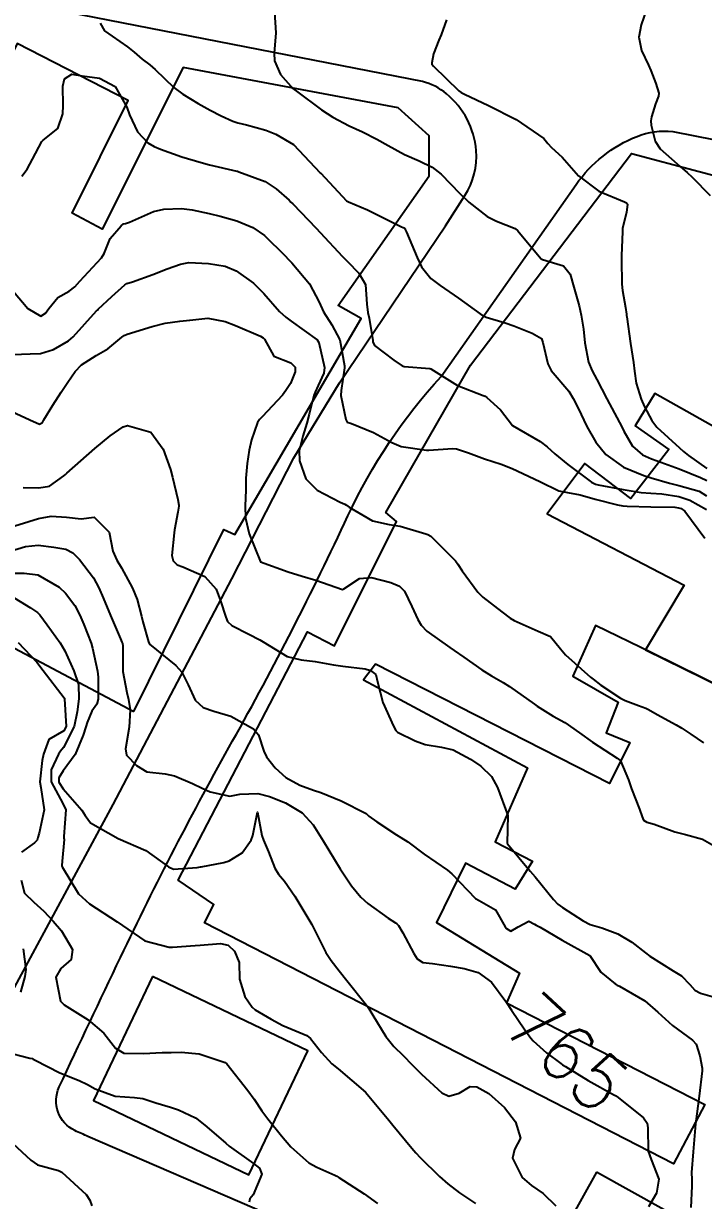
# Model space of a CAD drawing. Header units: metres. Extents: x 307586 to 320046, y 7427249 to 7434250.
# Drawn here: x 317066.9 to 317115.8, y 7432099.5 to 7432184 of the extents above; entities that cross this region are included whole.
import ezdxf
from ezdxf.enums import TextEntityAlignment as Align

# ---------------------------------------------------------------- set-up
doc = ezdxf.new("R2010")
doc.units = ezdxf.units.M
doc.header["$MEASUREMENT"] = 0
for name, color, linetype in [('Cotas', 45, 'Continuous'), ('Curvas de Nivel 1m', 11, 'Continuous'), ('Curvas de Nivel 5m', 15, 'Continuous'), ('Edificações', 30, 'Continuous'), ('Vias Primárias', 230, 'Continuous')]:
    doc.layers.add(name, color=color, linetype=linetype)
doc.styles.add('Style-STANDARD', font='STANDARD.shx')

msp = doc.modelspace()

# ---------------------------------------------------------------- linework, layer by layer
at = {"layer": 'Curvas de Nivel 1m', "flags": 128}
for points, elevation in [([(317084.936, 7432184.841), (317085.039, 7432183.36), (317084.919, 7432181.902), (317084.938, 7432181.362), (317085.377, 7432180.369), (317086.282, 7432179.341), (317086.352, 7432179.287), (317086.514, 7432179.174), (317088.331, 7432177.84), (317089.125, 7432177.312), (317090.317, 7432176.676), (317091.27, 7432176.243), (317092.307, 7432175.728), (317093.117, 7432175.262), (317094.294, 7432174.637), (317095.351, 7432174.17), (317096.28, 7432173.705), (317096.924, 7432173.213), (317098.259, 7432171.826), (317098.91, 7432171.193), (317100.243, 7432170.165), (317100.903, 7432169.833), (317102.234, 7432169.3), (317102.439, 7432169.148), (317103.489, 7432167.862), (317104.109, 7432167.131), (317104.202, 7432167.085), (317105.716, 7432166.625), (317106.192, 7432166.04), (317106.473, 7432165.097), (317106.835, 7432163.759), (317106.998, 7432163.092), (317107.168, 7432162.069), (317107.244, 7432161.089), (317107.504, 7432159.701), (317107.772, 7432159.083), (317108.104, 7432158.458), (317108.842, 7432157.072), (317109.747, 7432155.382), (317109.913, 7432155.062), (317110.06, 7432154.757), (317110.676, 7432153.678), (317111.403, 7432153.04), (317112.039, 7432152.754), (317112.455, 7432152.607), (317114.028, 7432152.041), (317115.575, 7432151.431), (317116.016, 7432151.197)], 757), ([(317072.401, 7432184.052), (317072.73, 7432183.507), (317074.382, 7432182.366), (317074.862, 7432181.967), (317075.44, 7432181.474), (317075.976, 7432181.073), (317076.366, 7432180.729), (317077.713, 7432179.446), (317078.346, 7432178.969), (317079.463, 7432178.301), (317080.329, 7432177.818), (317081.103, 7432177.408), (317081.945, 7432177.022), (317082.318, 7432176.903), (317082.941, 7432176.759), (317084.313, 7432176.385), (317085.028, 7432176.077), (317086.303, 7432175.34), (317088.233, 7432173.32), (317088.272, 7432173.278), (317090.13, 7432171.301), (317090.252, 7432171.215), (317091.625, 7432170.658), (317092.244, 7432170.342), (317094.028, 7432169.459), (317094.234, 7432169.364), (317094.304, 7432169.319), (317094.347, 7432169.248), (317094.423, 7432169.054), (317095.209, 7432167.235), (317095.514, 7432166.549), (317096.188, 7432165.717), (317096.847, 7432165.213), (317098.169, 7432164.294), (317099.725, 7432163.184), (317100.151, 7432162.942), (317101.516, 7432162.529), (317102.145, 7432162.328), (317103.476, 7432161.8), (317104.137, 7432161.407), (317104.239, 7432161.128), (317104.586, 7432159.592), (317104.841, 7432159.119), (317106.091, 7432157.616), (317106.422, 7432157.097), (317106.768, 7432156.402), (317107.406, 7432155.087), (317108.052, 7432153.966), (317108.771, 7432153.073), (317110.03, 7432152.168), (317111.491, 7432151.568), (317112.018, 7432151.4), (317113.333, 7432151.017), (317114.011, 7432150.857), (317115.463, 7432150.444), (317116.004, 7432150.114)], 758), ([(317097.31, 7432184.31), (317096.915, 7432183.215), (317096.763, 7432182.843), (317096.379, 7432181.854), (317096.26, 7432181.222), (317096.264, 7432181.114), (317096.37, 7432180.971), (317098.184, 7432179.202), (317098.351, 7432179.084), (317098.59, 7432178.956), (317100.337, 7432178.139), (317102.323, 7432177.15), (317104.309, 7432175.785), (317104.603, 7432175.422), (317104.86, 7432175.122), (317105.612, 7432174.426), (317106.289, 7432173.662), (317106.804, 7432173.095), (317108.267, 7432171.997), (317110.098, 7432171.219), (317110.254, 7432171.151), (317110.32, 7432171.059), (317110.247, 7432170.465), (317109.961, 7432169.337), (317109.952, 7432169.063), (317109.896, 7432167.375), (317109.893, 7432167.063), (317109.911, 7432165.338), (317109.931, 7432165.063), (317109.964, 7432164.846), (317110.169, 7432163.623), (317110.257, 7432163.152), (317110.258, 7432163.059), (317110.263, 7432162.957), (317110.533, 7432161.054), (317110.743, 7432159.675), (317110.814, 7432159.049), (317110.946, 7432158.202), (317111.301, 7432157.042), (317111.548, 7432156.509), (317112.068, 7432155.527), (317112.437, 7432155.026), (317114.048, 7432153.547), (317114.336, 7432153.296), (317114.697, 7432153), (317116.029, 7432152.075)], 756), ([(317066.77, 7432173.073), (317067.153, 7432173.571), (317067.557, 7432174.294), (317068.227, 7432175.561), (317068.256, 7432175.608), (317068.304, 7432175.648), (317069.358, 7432176.504), (317069.729, 7432177.546), (317069.739, 7432178.139), (317069.719, 7432179.546), (317069.844, 7432180.059), (317070.361, 7432180.392), (317071.117, 7432180.285), (317072.359, 7432180.114), (317073.484, 7432179.499), (317074.331, 7432178.019), (317074.509, 7432177.487), (317075.083, 7432176.251), (317075.846, 7432175.467), (317076.299, 7432175.202), (317076.735, 7432175.017), (317078.288, 7432174.454), (317079.668, 7432174.04), (317080.28, 7432173.89), (317082.232, 7432173.432), (317082.273, 7432173.426), (317082.385, 7432173.389), (317084.266, 7432172.682), (317085.069, 7432172.166), (317085.986, 7432171.344), (317086.123, 7432171.213), (317086.25, 7432171.086), (317087.942, 7432169.323), (317088.228, 7432169.019), (317089.839, 7432167.304), (317090.199, 7432166.927), (317091.006, 7432166.102), (317091.476, 7432165.281), (317091.574, 7432163.867), (317091.642, 7432163.278), (317091.744, 7432162.871), (317092.003, 7432161.272), (317092.018, 7432161.158), (317092.129, 7432160.899), (317093.531, 7432159.844), (317094.115, 7432159.454), (317094.27, 7432159.404), (317096.113, 7432159.248), (317096.183, 7432159.219), (317098.095, 7432158.034), (317099.943, 7432157.324), (317100.084, 7432157.266), (317100.209, 7432157.178), (317101.186, 7432156.275), (317102.063, 7432155.15), (317104.052, 7432154.011), (317104.555, 7432153.63), (317105.085, 7432153.114), (317106.032, 7432152.352), (317107.739, 7432151.083), (317108.011, 7432150.936), (317108.204, 7432150.885), (317110.008, 7432150.569), (317111.314, 7432150.348), (317112.006, 7432150.299), (317112.781, 7432150.246), (317114.003, 7432150.047), (317114.791, 7432149.789), (317115.994, 7432149.117)], 759), ([(317066.12, 7432160.251), (317067.388, 7432160.3), (317068.121, 7432160.337), (317069.056, 7432160.619), (317070.13, 7432161.251), (317070.473, 7432161.535), (317072.152, 7432163.392), (317072.208, 7432163.454), (317072.272, 7432163.509), (317073.253, 7432164.413), (317074.18, 7432165.269), (317074.319, 7432165.35), (317074.736, 7432165.482), (317076.188, 7432166.008), (317077.23, 7432166.413), (317078.196, 7432166.759), (317078.773, 7432166.858), (317080.197, 7432166.807), (317081.387, 7432166.594), (317082.192, 7432166.265), (317083.426, 7432165.378), (317084.172, 7432164.634), (317085.307, 7432163.353), (317085.752, 7432162.949), (317086.146, 7432162.661), (317088.019, 7432161.321), (317088.131, 7432161.122), (317088.526, 7432159.316), (317088.495, 7432158.928), (317088.093, 7432158.025), (317087.858, 7432157.551), (317087.78, 7432157.323), (317087.426, 7432155.969), (317087.258, 7432155.328), (317086.984, 7432154.395), (317086.726, 7432153.333), (317086.738, 7432152.621), (317087.185, 7432151.328), (317088.005, 7432150.517), (317089.653, 7432149.646), (317089.995, 7432149.503), (317090.13, 7432149.433), (317090.31, 7432149.295), (317091.978, 7432148.303), (317093.187, 7432148.045), (317093.973, 7432147.926), (317095.812, 7432147.375), (317095.965, 7432147.326), (317096.187, 7432147.218), (317097.945, 7432145.431), (317098.111, 7432145.198), (317098.425, 7432144.708), (317099.55, 7432143.184), (317099.917, 7432142.817), (317101.294, 7432141.767), (317101.896, 7432141.326), (317102.165, 7432141.147), (317103.886, 7432140.392), (317104.774, 7432140.009), (317105.507, 7432139.105), (317105.867, 7432138.678), (317107.666, 7432137.082), (317107.841, 7432136.938), (317108.412, 7432136.5), (317109.828, 7432135.563), (317110.163, 7432135.392), (317111.111, 7432135.041), (317111.635, 7432134.846), (317111.82, 7432134.76), (317112.441, 7432134.399), (317113.809, 7432133.657), (317114.228, 7432133.424), (317114.88, 7432132.994), (317115.794, 7432132.364)], 761), ([(317066.069, 7432156.154), (317067.354, 7432155.567), (317068.058, 7432155.251), (317068.252, 7432155.366), (317068.369, 7432155.557), (317069.007, 7432156.618), (317069.607, 7432157.545), (317069.797, 7432157.833), (317070.094, 7432158.271), (317070.605, 7432159.032), (317071.075, 7432159.526), (317072.12, 7432160.184), (317072.958, 7432160.668), (317073.977, 7432161.492), (317074.058, 7432161.567), (317074.134, 7432161.621), (317074.361, 7432161.713), (317076.141, 7432162.265), (317077.093, 7432162.501), (317078.145, 7432162.647), (317078.844, 7432162.735), (317080.147, 7432162.86), (317081.384, 7432162.64), (317082.143, 7432162.353), (317083.933, 7432161.574), (317084.134, 7432161.453), (317084.181, 7432161.417), (317084.22, 7432161.369), (317084.897, 7432160.135), (317086.116, 7432159.662), (317086.432, 7432159.337), (317086.425, 7432159.02), (317086.095, 7432158.17), (317085.755, 7432157.678), (317085.528, 7432157.348), (317084.067, 7432155.777), (317083.855, 7432155.582), (317083.726, 7432155.373), (317083.292, 7432154.13), (317083.12, 7432153.379), (317082.967, 7432152.437), (317082.888, 7432151.381), (317082.877, 7432150.509), (317082.827, 7432149.382), (317082.856, 7432148.505), (317083.123, 7432147.378), (317083.943, 7432145.37), (317085.932, 7432144.637), (317086.928, 7432144.33), (317087.924, 7432144.035), (317089.833, 7432143.382), (317089.915, 7432143.412), (317091.042, 7432144.167), (317091.927, 7432144.229), (317093.307, 7432143.871), (317093.918, 7432143.619), (317094.291, 7432143.244), (317094.822, 7432142.156), (317095.24, 7432141.23), (317095.479, 7432140.816), (317095.885, 7432140.38), (317097.551, 7432139.203), (317097.87, 7432138.986), (317098.542, 7432138.514), (317099.849, 7432137.605), (317100.546, 7432137.169), (317101.38, 7432136.698), (317101.836, 7432136.416), (317103.636, 7432135.132), (317103.822, 7432135.002), (317104.986, 7432134.284), (317105.81, 7432133.813), (317106.873, 7432133.089), (317107.793, 7432132.401), (317109.588, 7432131.25), (317109.774, 7432131.122), (317109.825, 7432131.059), (317110.401, 7432129.692), (317110.612, 7432129.047), (317111.174, 7432127.595), (317111.365, 7432127.035), (317111.481, 7432126.794), (317111.719, 7432126.663), (317112.234, 7432126.508), (317113.713, 7432125.972), (317114.482, 7432125.77), (317115.708, 7432125.443), (317116.548, 7432124.972)], 762), ([(317066.867, 7432150.709), (317068.004, 7432150.677), (317068.767, 7432150.791), (317069.798, 7432151.542), (317069.908, 7432151.647), (317070.015, 7432151.744), (317072.033, 7432153.51), (317073.123, 7432154.423), (317074.056, 7432155.062), (317074.375, 7432155.169), (317076.051, 7432154.683), (317076.948, 7432153.451), (317077.463, 7432152.001), (317077.61, 7432151.444), (317077.997, 7432149.848), (317078.074, 7432149.439), (317078.075, 7432149.356), (317077.985, 7432148.933), (317077.753, 7432147.656), (317077.727, 7432147.442), (317077.57, 7432145.82), (317077.647, 7432145.443), (317077.939, 7432145.156), (317078.36, 7432145.013), (317079.926, 7432144.309), (317080.744, 7432143.408), (317081.072, 7432142.57), (317081.433, 7432141.397), (317081.571, 7432141.076), (317081.887, 7432140.79), (317083.086, 7432140.173), (317083.877, 7432139.757), (317084.136, 7432139.627), (317084.57, 7432139.36), (317085.861, 7432138.573), (317086.854, 7432138.334), (317087.856, 7432138.202), (317089.192, 7432137.968), (317089.852, 7432137.878), (317091.452, 7432137.673), (317091.847, 7432137.562), (317092.219, 7432137.266), (317092.354, 7432136.749), (317092.737, 7432135.261), (317093.486, 7432133.564), (317093.657, 7432133.251), (317093.792, 7432133.123), (317095.046, 7432132.492), (317095.783, 7432132.235), (317096.949, 7432132.041), (317097.779, 7432131.854), (317099.039, 7432131.187), (317099.768, 7432130.681), (317100.536, 7432129.943), (317100.963, 7432129.162), (317101.723, 7432127.15), (317101.657, 7432125.151), (317101.678, 7432125.126), (317101.702, 7432125.105), (317103.333, 7432123.134), (317103.677, 7432122.738), (317104.992, 7432121.11), (317105.307, 7432120.763), (317105.647, 7432120.525), (317107.144, 7432119.579), (317107.635, 7432119.31), (317108.476, 7432119.072), (317109.627, 7432118.646), (317110.624, 7432118.039), (317111.607, 7432117.276), (317111.936, 7432117.027), (317113.593, 7432115.987), (317114.199, 7432115.611), (317114.79, 7432114.992), (317115.172, 7432114.58), (317115.577, 7432114.381), (317116.399, 7432114.147)], 763), ([(317065.967, 7432147.863), (317067.272, 7432148.269), (317067.977, 7432148.481), (317068.883, 7432148.647), (317069.978, 7432148.57), (317071.047, 7432148.454), (317071.979, 7432148.561), (317073.055, 7432147.499), (317073.31, 7432146.136), (317073.611, 7432145.493), (317073.934, 7432144.92), (317074.732, 7432143.478), (317075.081, 7432142.649), (317075.375, 7432141.468), (317075.473, 7432141.051), (317075.874, 7432139.605), (317075.949, 7432139.459), (317077.85, 7432137.908), (317078.274, 7432137.436), (317078.746, 7432136.518), (317079.229, 7432135.426), (317079.815, 7432134.898), (317080.589, 7432134.631), (317081.806, 7432134.285), (317083.442, 7432133.374), (317083.789, 7432132.941), (317084.18, 7432131.767), (317084.362, 7432131.361), (317084.986, 7432130.573), (317085.758, 7432129.872), (317086.767, 7432129.33), (317087.748, 7432128.971), (317088.28, 7432128.78), (317089.736, 7432128.189), (317091.523, 7432127.273), (317091.636, 7432127.185), (317091.721, 7432127.103), (317092.301, 7432126.68), (317093.708, 7432125.759), (317094.027, 7432125.566), (317094.517, 7432125.238), (317095.69, 7432124.368), (317097.37, 7432123.203), (317097.679, 7432122.938), (317099.402, 7432121.183), (317099.651, 7432121.026), (317100.84, 7432120.357), (317101.526, 7432119.152), (317101.631, 7432119.017), (317101.938, 7432118.838), (317102.45, 7432119.142), (317103.217, 7432119.554), (317103.635, 7432119.328), (317103.763, 7432119.257), (317104.049, 7432119.124), (317105.619, 7432118.195), (317107.603, 7432117.08), (317108.394, 7432115.875), (317109.421, 7432115.052), (317109.523, 7432114.991), (317109.582, 7432114.962), (317109.75, 7432114.88), (317111.571, 7432113.815), (317112.49, 7432113.021), (317113.549, 7432112.06), (317114.996, 7432110.988), (317115.25, 7432110.704), (317115.522, 7432109.871), (317115.697, 7432108.978), (317115.696, 7432108.792), (317115.483, 7432106.98), (317115.199, 7432104.984), (317115.173, 7432104.697), (317115.036, 7432102.986), (317114.926, 7432101.482), (317114.939, 7432100.987), (317114.94, 7432100.519), (317114.884, 7432098.988)], 764), ([(317065.928, 7432144.552), (317066.944, 7432144.554), (317067.926, 7432144.434), (317069.47, 7432143.544), (317069.909, 7432143.117), (317070.587, 7432142.217), (317070.952, 7432141.524), (317071.233, 7432140.866), (317071.772, 7432139.512), (317071.868, 7432139.17), (317072.212, 7432137.506), (317072.261, 7432137.083), (317072.272, 7432135.506), (317072.175, 7432135.149), (317071.81, 7432134.634), (317071.487, 7432133.825), (317071.385, 7432133.516), (317071.181, 7432132.914), (317070.603, 7432131.528), (317069.761, 7432130.338), (317069.448, 7432129.851), (317069.447, 7432129.543), (317069.746, 7432129.05), (317071.091, 7432127.519), (317071.338, 7432127.132), (317071.714, 7432126.612), (317073.703, 7432125.49), (317075.69, 7432124.622), (317077.323, 7432123.443), (317077.671, 7432123.284), (317079.371, 7432123.415), (317079.626, 7432123.459), (317079.674, 7432123.462), (317081.306, 7432123.768), (317081.68, 7432123.877), (317082.614, 7432124.456), (317083.261, 7432125.374), (317083.382, 7432125.697), (317083.723, 7432127.37), (317084.042, 7432125.701), (317084.151, 7432125.363), (317084.508, 7432124.54), (317084.975, 7432123.35), (317085.241, 7432122.919), (317085.664, 7432122.417), (317086.397, 7432121.333), (317087.633, 7432119.32), (317088.637, 7432117.304), (317089.009, 7432116.711), (317089.59, 7432115.978), (317090.15, 7432115.284), (317091.557, 7432113.523), (317091.733, 7432113.268), (317092.014, 7432112.8), (317092.943, 7432111.256), (317093.526, 7432110.54), (317094.188, 7432109.908), (317094.85, 7432109.23), (317095.503, 7432108.549), (317096.966, 7432107.205), (317097.481, 7432106.967), (317098.209, 7432107.189), (317098.999, 7432107.668), (317099.49, 7432107.647), (317100.341, 7432107.161), (317101.473, 7432106.159), (317102.272, 7432105.142), (317102.63, 7432103.959), (317102.198, 7432103.142), (317102.053, 7432102.524), (317102.742, 7432101.137), (317103.407, 7432100.553), (317104.264, 7432099.979), (317105.179, 7432099.103)], 766), ([(317065.907, 7432142.976), (317067.4, 7432142.063), (317067.895, 7432141.724), (317068.068, 7432141.558), (317068.611, 7432140.827), (317069.534, 7432139.543), (317069.864, 7432138.962), (317070.524, 7432137.53), (317070.859, 7432136.55), (317070.869, 7432135.524), (317070.753, 7432134.582), (317070.539, 7432133.529), (317069.778, 7432132.017), (317069.564, 7432131.754), (317069.424, 7432131.543), (317068.884, 7432130.426), (317068.891, 7432129.549), (317069.73, 7432127.995), (317069.939, 7432127.537), (317069.798, 7432125.623), (317069.799, 7432125.529), (317069.82, 7432125.409), (317069.678, 7432123.863), (317069.651, 7432123.553), (317069.647, 7432123.53), (317069.65, 7432123.508), (317069.672, 7432123.455), (317070.856, 7432121.518), (317071.646, 7432120.793), (317073.633, 7432119.49), (317075.613, 7432118.13), (317077.377, 7432117.672), (317077.607, 7432117.681), (317079.229, 7432117.796), (317079.609, 7432117.819), (317081.066, 7432117.941), (317081.609, 7432117.825), (317082.068, 7432117.385), (317082.396, 7432116.58), (317082.415, 7432115.382), (317082.812, 7432114.13), (317083.331, 7432113.372), (317083.551, 7432113.179), (317084.697, 7432112.506), (317085.54, 7432112.059), (317087.265, 7432111.323), (317087.531, 7432111.13), (317088.333, 7432110.12), (317089.076, 7432109.297), (317089.508, 7432108.93), (317091.483, 7432107.27), (317093.158, 7432105.253), (317093.458, 7432104.892), (317094.827, 7432103.229), (317095.109, 7432102.904), (317095.426, 7432102.571), (317096.793, 7432101.206), (317097.408, 7432100.668), (317098.247, 7432100.033), (317099.394, 7432099.26)], 767), ([(317066.504, 7432139.574), (317067.852, 7432138.151), (317068.323, 7432137.555), (317069.823, 7432135.593), (317069.842, 7432135.558), (317069.844, 7432135.54), (317069.842, 7432135.52), (317069.955, 7432133.538), (317069.79, 7432133.215), (317068.724, 7432132.611), (317068.333, 7432131.554), (317068.24, 7432131.084), (317068.08, 7432129.557), (317068.142, 7432129.162), (317068.379, 7432127.553), (317068.027, 7432125.878), (317067.939, 7432125.556), (317067.882, 7432125.376), (317067.697, 7432125.164), (317066.748, 7432124.509)], 768), ([(317066.727, 7432122.504), (317066.98, 7432121.567), (317067.646, 7432120.904), (317068.354, 7432120.264), (317069.04, 7432119.539), (317069.623, 7432118.858), (317070.416, 7432117.522), (317070.328, 7432116.79), (317069.589, 7432116.15), (317069.218, 7432115.535), (317069.557, 7432113.803), (317069.818, 7432113.527), (317071.543, 7432112.47), (317072.663, 7432111.499), (317073.522, 7432110.419), (317074.101, 7432110.064), (317075.519, 7432110.036), (317076.861, 7432110.106), (317077.52, 7432110.123), (317078.24, 7432110.149), (317079.519, 7432110.027), (317081.407, 7432109.391), (317081.512, 7432109.304), (317083.036, 7432107.374), (317083.477, 7432106.76), (317084.037, 7432105.929), (317084.462, 7432105.355), (317085.445, 7432104.13), (317086.116, 7432103.333), (317087.422, 7432102.182), (317087.983, 7432101.876), (317089.276, 7432101.292), (317089.369, 7432101.247), (317089.412, 7432101.227), (317089.562, 7432101.138), (317091.4, 7432099.955), (317092.357, 7432099.26)], 768), ([(317066.88, 7432117.567), (317067.066, 7432116.087), (317066.998, 7432115.566), (317066.682, 7432114.453)], 769), ([(317065.519, 7432110.19), (317067.363, 7432109.713), (317067.514, 7432109.674), (317067.591, 7432109.636), (317067.732, 7432109.557), (317069.5, 7432108.662), (317070.911, 7432108.097), (317071.488, 7432107.823), (317072.055, 7432107.504), (317073.478, 7432106.979), (317074.878, 7432106.87), (317075.476, 7432106.809), (317076.415, 7432106.509), (317077.47, 7432106.175), (317078.033, 7432105.996), (317079.268, 7432105.413), (317079.461, 7432105.285), (317080.081, 7432104.776), (317081.436, 7432103.592), (317081.686, 7432103.387), (317083.421, 7432102.146), (317083.856, 7432101.802), (317084.023, 7432101.361), (317083.398, 7432099.884), (317083.167, 7432099.601), (317083.123, 7432099.373)], 769)]:
    msp.add_lwpolyline(points, dxfattribs=dict(at, elevation=elevation))
at = {"layer": 'Curvas de Nivel 5m', "flags": 128}
for points, elevation in [([(317111.678, 7432185.041), (317111.312, 7432183.947), (317111.136, 7432183.049), (317111.338, 7432182.096), (317111.821, 7432181.038), (317111.993, 7432180.66), (317112.36, 7432179.726), (317112.573, 7432179.028), (317112.558, 7432178.82), (317112.341, 7432178.262), (317112.04, 7432177.321), (317111.994, 7432177.035), (317112.02, 7432176.734), (317112.308, 7432175.573), (317112.664, 7432175.026), (317114.289, 7432173.602), (317114.616, 7432173.335), (317114.967, 7432173), (317116.264, 7432171.69)], 755), ([(317066.171, 7432164.794), (317067.208, 7432163.569), (317068.147, 7432163.003), (317068.49, 7432163.216), (317068.722, 7432163.554), (317069.367, 7432164.346), (317070.172, 7432164.803), (317070.583, 7432165.128), (317070.94, 7432165.529), (317072.196, 7432166.863), (317072.513, 7432167.194), (317072.698, 7432167.505), (317073.12, 7432168.601), (317073.915, 7432169.493), (317074.089, 7432169.636), (317074.235, 7432169.677), (317074.512, 7432169.762), (317076.244, 7432170.526), (317076.99, 7432170.708), (317078.246, 7432170.747), (317079.021, 7432170.657), (317080.243, 7432170.39), (317081.039, 7432170.206), (317082.238, 7432169.856), (317083.384, 7432169.378), (317084.225, 7432168.811), (317085.713, 7432167.347), (317085.95, 7432167.094), (317086.198, 7432166.832), (317087.455, 7432165.327), (317088.163, 7432164.01), (317088.465, 7432163.317), (317089.065, 7432162.389), (317089.629, 7432161.305), (317089.981, 7432159.435), (317089.973, 7432159.301), (317089.724, 7432157.668), (317089.707, 7432157.304), (317090.066, 7432155.584), (317090.164, 7432155.399), (317090.478, 7432155.294), (317092.054, 7432154.664), (317093.37, 7432153.929), (317094.039, 7432153.642), (317095.879, 7432153.378), (317096.035, 7432153.38), (317097.74, 7432153.501), (317098.037, 7432153.481), (317098.88, 7432153.192), (317100.029, 7432152.771), (317101.249, 7432152.379), (317102.027, 7432152.066), (317104.013, 7432151.13), (317105.372, 7432150.475), (317106.005, 7432150.332), (317106.911, 7432150.184), (317108.001, 7432149.862), (317109.596, 7432149.465), (317109.996, 7432149.39), (317110.299, 7432149.358), (317111.996, 7432149.309), (317113.727, 7432149.282), (317113.995, 7432149.249), (317114.175, 7432149.188), (317114.434, 7432149.003), (317115.878, 7432147.068)], 760), ([(317065.948, 7432146.129), (317067.05, 7432146.471), (317067.953, 7432146.549), (317069.084, 7432146.417), (317069.95, 7432146.277), (317070.435, 7432146.02), (317070.923, 7432145.525), (317071.923, 7432144.211), (317072.311, 7432143.506), (317072.622, 7432142.787), (317073.161, 7432141.497), (317073.876, 7432139.833), (317073.973, 7432139.588), (317074.008, 7432139.488), (317074.03, 7432139.329), (317074.036, 7432137.487), (317074.317, 7432135.972), (317074.444, 7432135.481), (317074.56, 7432134.731), (317074.492, 7432133.48), (317074.222, 7432131.928), (317074.313, 7432131.482), (317075.02, 7432130.726), (317075.761, 7432130.287), (317077.078, 7432130.129), (317077.758, 7432129.982), (317079.054, 7432129.427), (317079.748, 7432129.096), (317080.311, 7432128.845), (317081.74, 7432128.537), (317082.441, 7432128.684), (317083.743, 7432128.724), (317084.585, 7432128.512), (317085.734, 7432128.059), (317086.939, 7432127.328), (317087.714, 7432126.467), (317088.441, 7432125.313), (317089.673, 7432123.3), (317090.466, 7432122.087), (317091.148, 7432121.275), (317091.649, 7432120.828), (317093.119, 7432119.774), (317093.635, 7432119.438), (317093.743, 7432119.357), (317093.846, 7432119.247), (317094.163, 7432118.704), (317094.96, 7432117.23), (317095.205, 7432116.832), (317095.597, 7432116.58), (317096.312, 7432116.497), (317097.594, 7432116.312), (317098.567, 7432116.16), (317099.59, 7432115.869), (317100.539, 7432115.16), (317101.569, 7432113.767), (317101.98, 7432113.146), (317102.947, 7432111.731), (317103.366, 7432111.132), (317103.531, 7432110.948), (317104.502, 7432110.095), (317105.515, 7432109.322), (317105.646, 7432109.23), (317105.853, 7432109.097), (317107.498, 7432108.111), (317109.391, 7432107.051), (317109.449, 7432107.017), (317109.482, 7432106.999), (317109.66, 7432106.869), (317111.467, 7432105.428), (317111.729, 7432105.027), (317111.777, 7432104.71), (317111.808, 7432103.026), (317112.024, 7432102.434), (317112.574, 7432101.018), (317112.411, 7432100.012), (317111.821, 7432099.026)], 765), ([(317066.123, 7432103.573), (317067.421, 7432102.369), (317067.908, 7432102.042), (317069.414, 7432101.63), (317069.662, 7432101.528), (317071.397, 7432099.907), (317071.678, 7432099.507), (317071.804, 7432099.088)], 770)]:
    msp.add_lwpolyline(points, dxfattribs=dict(at, elevation=elevation))
at = {"layer": 'Edificações'}
for points in [[(317074.825, 7432134.611), (317081.31, 7432147.679), (317082.1, 7432147.321), (317091.168, 7432162.847), (317089.516, 7432163.779), (317096.052, 7432173.105), (317096.052, 7432175.974), (317093.825, 7432177.983), (317078.369, 7432180.874), (317072.551, 7432169.253), (317070.396, 7432170.4), (317074.418, 7432178.506), (317066.446, 7432182.595), (317064.435, 7432178.435), (317055.385, 7432183.098), (317040.502, 7432152.803)], [(317076.182, 7432115.568), (317071.924, 7432106.668), (317083.088, 7432101.326), (317087.346, 7432110.226)], [(317108.095, 7432101.506), (317103.304, 7432092.909), (317108.159, 7432090.203), (317112.951, 7432098.8)]]:
    msp.add_lwpolyline(points, close=True, dxfattribs=at)
for points in [[(317130.127, 7432129.924), (317112.06, 7432138.821), (317108.029, 7432140.785), (317106.398, 7432137.151), (317109.66, 7432135.271), (317108.782, 7432133.078), (317110.476, 7432132.389), (317109.033, 7432129.444), (317092.21, 7432138.018), (317091.332, 7432136.89), (317103.125, 7432130.562), (317100.804, 7432125.236), (317103.502, 7432123.858), (317102.247, 7432121.853), (317098.668, 7432123.709), (317096.597, 7432119.448), (317102.557, 7432115.814), (317101.616, 7432113.684), (317115.874, 7432106.38), (317113.615, 7432102.119), (317079.903, 7432119.434), (317080.593, 7432120.75), (317078.021, 7432122.504), (317087.303, 7432140.327), (317089.248, 7432139.325), (317093.719, 7432148.261), (317092.957, 7432148.914), (317099.042, 7432159.503), (317110.598, 7432174.699), (317120.325, 7432172.117)], [(317118.213, 7432154.139), (317112.28, 7432157.454), (317110.873, 7432155.144), (317113.286, 7432153.436), (317110.571, 7432149.921), (317107.253, 7432152.432), (317104.537, 7432148.816), (317114.392, 7432143.694), (317111.606, 7432139.042), (317121.359, 7432134.241)]]:
    msp.add_lwpolyline(points, dxfattribs=at)
at = {"layer": 'Vias Primárias'}
for points in [[(317063.08, 7432108.961), (317073.346, 7432127.933), (317081.884, 7432144.13), (317086.339, 7432152.827), (317089.613, 7432158.227), (317097.231, 7432169.494), (317098.63, 7432171.678, 0.163755), (317099.44, 7432174.911, 0.204128), (317097.306, 7432178.989, 0.106538), (317095.571, 7432179.878), (317067.203, 7432185.394)], [(317063.08, 7432108.961), (317073.346, 7432127.933), (317081.884, 7432144.13), (317086.339, 7432152.827), (317089.613, 7432158.227), (317097.231, 7432169.494), (317098.63, 7432171.678, 0.163755), (317099.44, 7432174.911, 0.204128), (317097.306, 7432178.989, 0.106538), (317095.571, 7432179.878), (317067.203, 7432185.394)], [(317084.388, 7432098.517), (317071.534, 7432104.079, -0.008112), (317070.591, 7432104.505, -0.41367), (317069.465, 7432107.636, -0.001602), (317073.868, 7432116.936, -0.016447), (317081.933, 7432132.493, 0.018781), (317090.218, 7432148.659, -0.07706), (317096.932, 7432158.689), (317106.622, 7432172.464, -0.145623), (317111.004, 7432175.926, -0.121345), (317113.567, 7432176.281), (317137.085, 7432171.653, -0.042264), (317142.674, 7432170.053, -0.047725), (317145.843, 7432168.488), (317152.688, 7432164.386), (317169.678, 7432153.422), (317182.471, 7432145.51), (317192.023, 7432139.66, -0.06663), (317195.443, 7432136.88, -0.197939)], [(317084.388, 7432098.517), (317071.534, 7432104.079, -0.008112), (317070.591, 7432104.505, -0.41367), (317069.465, 7432107.636, -0.001602), (317073.868, 7432116.936, -0.016447), (317081.933, 7432132.493, 0.018781), (317090.218, 7432148.659, -0.07706), (317096.932, 7432158.689), (317106.622, 7432172.464, -0.145623), (317111.004, 7432175.926, -0.121345), (317113.567, 7432176.281), (317137.085, 7432171.653, -0.042264), (317142.674, 7432170.053, -0.047725), (317145.843, 7432168.488), (317152.688, 7432164.386), (317169.678, 7432153.422), (317182.471, 7432145.51), (317192.023, 7432139.66, -0.06663), (317195.443, 7432136.88, -0.197939)]]:
    msp.add_lwpolyline(points, format="xyb", dxfattribs=at)

# ---------------------------------------------------------------- texts
at = {"layer": 'Cotas', "style": 'Style-STANDARD'}
msp.add_text('765', height=4, rotation=317.42961, dxfattribs=at).set_placement((317105.985, 7432110.101, 765), align=Align.MIDDLE_CENTER)

doc.saveas('drawing.dxf')
